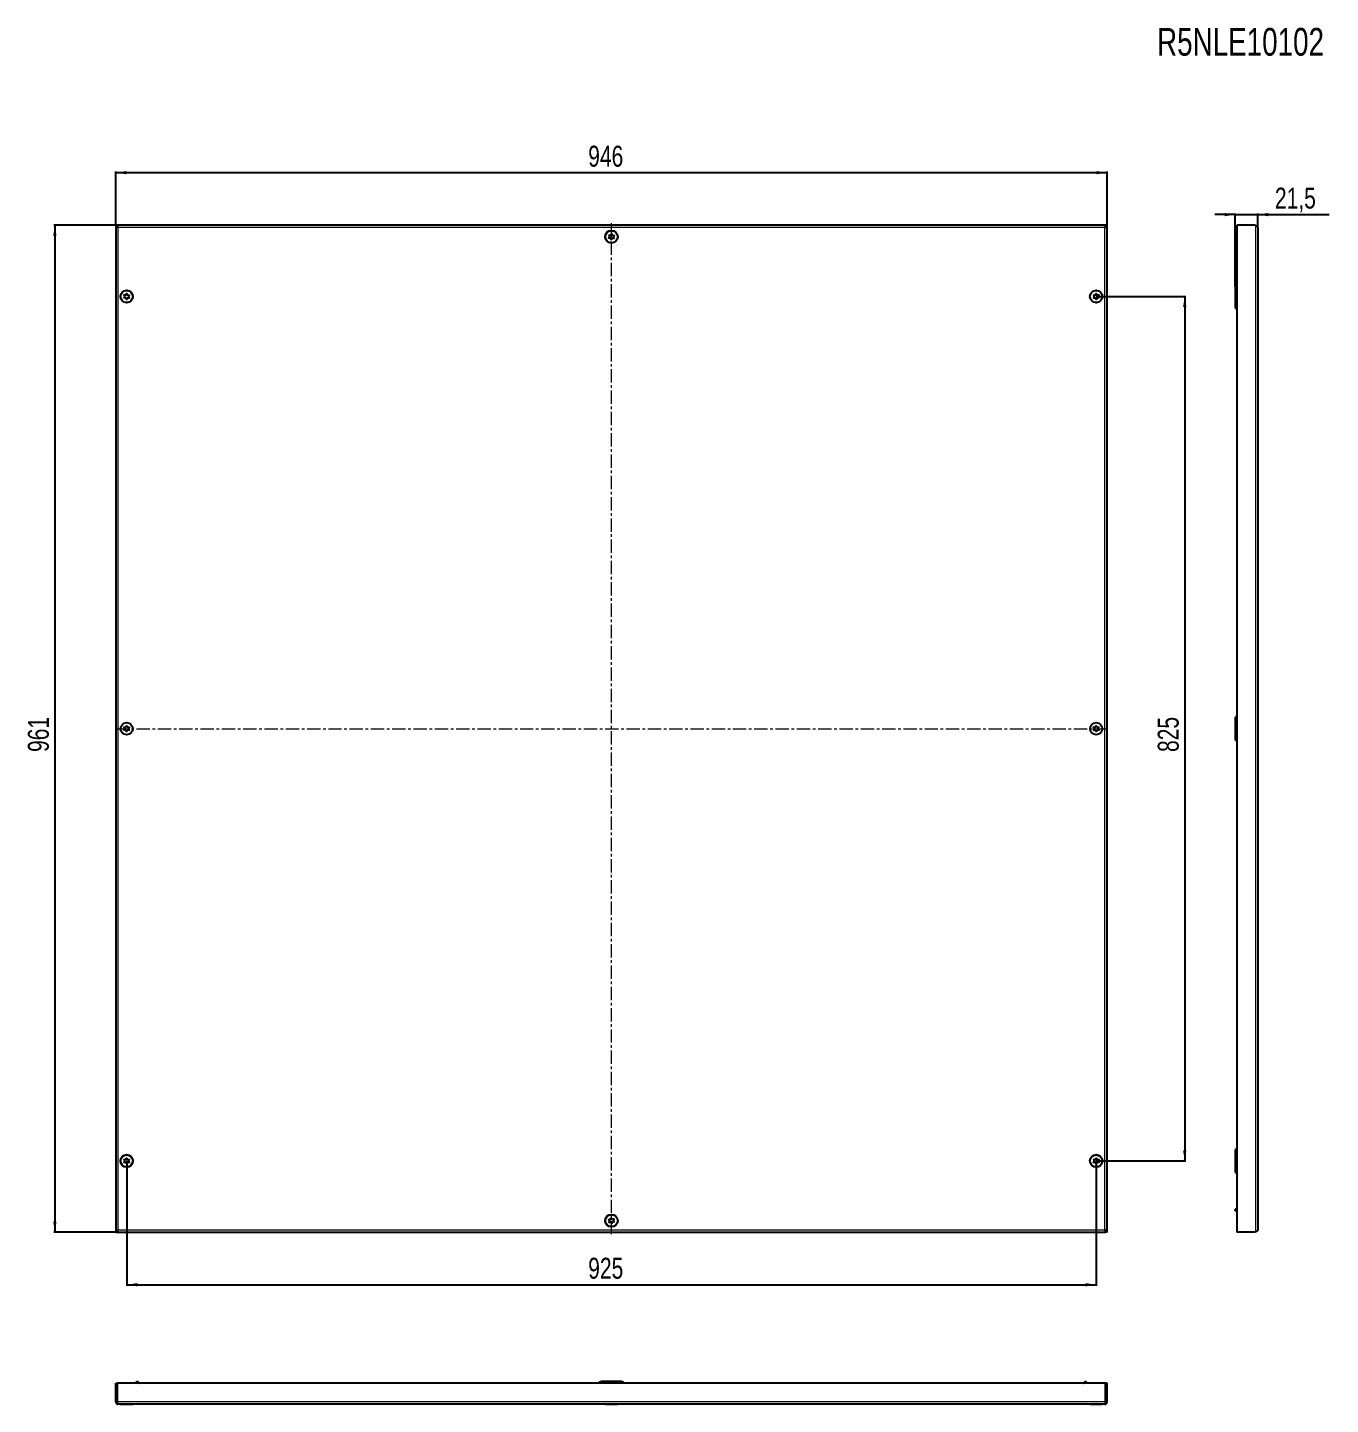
# Model space of a CAD drawing. Header units: millimetres. Extents: x -461 to 1739, y -353 to 961.
# Drawn here: x -461 to 782, y -353 to 961 of the extents above; entities that cross this region are included whole.
import ezdxf

# ---------------------------------------------------------------- set-up
doc = ezdxf.new("R2010")
doc.units = ezdxf.units.MM
doc.linetypes.add('CENTERX2', pattern=[20.32, 12.7, -2.54, 2.54, -2.54])
doc.layers.add('FORMAT', color=7, linetype='Continuous')
doc.styles.add('SLDTEXTSTYLE0', font='TXT', dxfattribs={"width": 0.75})
doc.dimstyles.new('SLDDIMSTYLE0', dxfattribs={"dimtxt": 20, "dimasz": 10, "dimexe": 0, "dimexo": 0.0625, "dimgap": 5, "dimtad": 2, "dimdec": 1, "dimrnd": 1e-09, "dimzin": 12, "dimdsep": 46, "dimtxsty": 'SLDTEXTSTYLE0', "dimsah": 1, "dimcen": 0.09, "dimadec": 0, "dimazin": 3, "dimtfac": 1, "dimtofl": 0, "dimtmove": 0, "dimatfit": 3, "dimfxl": 0, "dimfrac": 2, "dimtolj": 1, "dimtzin": 12, "dimarcsym": 0})
doc.dimstyles.new('SLDDIMSTYLE1', dxfattribs={"dimtxt": 20, "dimasz": 10, "dimexe": 0, "dimexo": 0.0625, "dimgap": 5, "dimtad": 2, "dimdec": 1, "dimrnd": 1e-09, "dimzin": 12, "dimdsep": 46, "dimtxsty": 'SLDTEXTSTYLE0', "dimsah": 1, "dimcen": 0.09, "dimadec": 0, "dimazin": 3, "dimtfac": 1, "dimtmove": 0, "dimatfit": 0, "dimfxl": 0, "dimfrac": 2, "dimtolj": 1, "dimtzin": 12, "dimarcsym": 0})

# ---------------------------------------------------------------- blocks, each defined once
blk = doc.blocks.new('_D')
at = {"layer": 'FORMAT'}
for p, q in [((-376.7, 772.6), (-376.7, 823.8)), ((-376.7, 822.8), (569.3, 822.8)), ((569.3, 772.6), (569.3, 823.8))]:
    blk.add_line(p, q, dxfattribs=at)
for points in [[(-376.7, 822.8), (-366.7, 821.2), (-366.7, 824.3)], [(569.3, 822.8), (559.3, 824.3), (559.3, 821.2)]]:
    blk.add_solid(points, dxfattribs=at)
at = {"layer": 'FORMAT', "insert": (74.1, 848.5), "char_height": 20, "attachment_point": 1, "style": 'SLDTEXTSTYLE0'}
blk.add_mtext('946', dxfattribs=at)
blk = doc.blocks.new('_D_1')
at = {"layer": 'FORMAT'}
for p, q in [((-375, 772.6), (-435.7, 772.6)), ((-434.7, 772.6), (-434.7, -188.4)), ((-375, -188.4), (-435.7, -188.4))]:
    blk.add_line(p, q, dxfattribs=at)
for points in [[(-434.7, 772.6), (-436.3, 762.6), (-433.2, 762.6)], [(-434.7, -188.4), (-433.2, -178.4), (-436.3, -178.4)]]:
    blk.add_solid(points, dxfattribs=at)
at = {"layer": 'FORMAT', "insert": (-460.5, 269.9), "char_height": 20, "attachment_point": 1, "rotation": 90, "style": 'SLDTEXTSTYLE0'}
blk.add_mtext('961', dxfattribs=at)
blk = doc.blocks.new('_D_2')
at = {"layer": 'FORMAT'}
for p, q in [((558.8, 704.6), (644.3, 704.6)), ((643.3, 704.6), (643.3, -120.4)), ((558.8, -120.4), (644.3, -120.4))]:
    blk.add_line(p, q, dxfattribs=at)
for points in [[(643.3, 704.6), (641.7, 694.6), (644.8, 694.6)], [(643.3, -120.4), (644.8, -110.4), (641.7, -110.4)]]:
    blk.add_solid(points, dxfattribs=at)
at = {"layer": 'FORMAT', "insert": (617.5, 269.9), "char_height": 20, "attachment_point": 1, "rotation": 90, "style": 'SLDTEXTSTYLE0'}
blk.add_mtext('825', dxfattribs=at)
blk = doc.blocks.new('_D_3')
at = {"layer": 'FORMAT'}
for p, q in [((-366.2, -120.4), (-366.2, -239.6)), ((558.8, -120.4), (558.8, -239.6)), ((-366.2, -238.6), (558.8, -238.6))]:
    blk.add_line(p, q, dxfattribs=at)
for points in [[(-366.2, -238.6), (-356.2, -240.1), (-356.2, -237)], [(558.8, -238.6), (548.8, -237), (548.8, -240.1)]]:
    blk.add_solid(points, dxfattribs=at)
at = {"layer": 'FORMAT', "insert": (74.1, -212.8), "char_height": 20, "attachment_point": 1, "style": 'SLDTEXTSTYLE0'}
blk.add_mtext('925', dxfattribs=at)
blk = doc.blocks.new('_D_4')
at = {"layer": 'FORMAT'}
for p, q in [((691.4, 782.8), (672.1, 782.8)), ((691.4, 714.1), (691.4, 783.8)), ((691.4, 782.8), (712.9, 782.8)), ((712.9, 770.5), (712.9, 783.8)), ((712.9, 782.8), (781, 782.8))]:
    blk.add_line(p, q, dxfattribs=at)
for points in [[(691.4, 782.8), (681.4, 784.3), (681.4, 781.2)], [(712.9, 782.8), (722.9, 781.2), (722.9, 784.3)]]:
    blk.add_solid(points, dxfattribs=at)
at = {"layer": 'FORMAT', "insert": (729.3, 808.5), "char_height": 20, "attachment_point": 1, "style": 'SLDTEXTSTYLE0'}
blk.add_mtext('21,5', dxfattribs=at)

msp = doc.modelspace()

# ---------------------------------------------------------------- linework, layer by layer
at = {"color": 7, "linetype": 'Continuous', "lineweight": 25}
for p, q in [((-376.73, 772.59), (-376.73, -188.41)), ((-376.73, 772.59), (-375.23, 772.59)), ((567.57, 772.59), (-375.03, 772.59)), ((-375.03, 771.47), (-375.03, 772.59)), ((567.57, 772.59), (567.57, 771.48)), ((569.27, 772.59), (567.77, 772.59)), ((569.27, -188.41), (569.27, 772.59)), ((692.87, 772.59), (692.87, -188.41)), ((710.77, 772.59), (692.87, 772.59)), ((712.87, 770.49), (712.87, -186.31)), ((713.12, 767.37), (712.87, 767.37)), ((713.12, 767.37), (713.12, 755.8)), ((691.37, 752.09), (692.87, 752.09)), ((691.37, 751.09), (691.37, 752.09)), ((691.37, 751.09), (692.37, 750.09)), ((692.87, 750.09), (692.37, 750.09)), ((712.87, 755.8), (713.12, 755.8)), ((691.37, 714.09), (691.37, 695.09)), ((713.12, 710.37), (712.87, 710.37)), ((713.12, 710.37), (713.12, 709.65)), ((713.12, 709.65), (713.12, 698.8)), ((712.87, 698.8), (713.12, 698.8)), ((691.37, 301.59), (691.37, 282.59)), ((713.12, 297.87), (712.87, 297.87)), ((713.12, 297.87), (713.12, 297.15)), ((713.12, 297.15), (713.12, 286.3)), ((712.87, 286.3), (713.12, 286.3)), ((691.37, -110.91), (691.37, -129.91)), ((713.12, -114.63), (712.87, -114.63)), ((713.12, -114.63), (713.12, -126.2)), ((712.87, -126.2), (713.12, -126.2)), ((692.37, -165.91), (691.37, -166.91)), ((691.37, -167.91), (691.37, -166.91)), ((692.87, -167.91), (691.37, -167.91)), ((692.37, -165.91), (692.87, -165.91)), ((713.12, -171.63), (712.87, -171.63)), ((712.87, -183.2), (713.12, -183.2)), ((713.12, -171.63), (713.12, -172.68)), ((713.12, -172.68), (713.12, -183.2)), ((-376.73, -188.41), (-375.23, -188.41)), ((-375.03, -187.3), (-375.03, -188.41)), ((-375.03, -188.41), (567.57, -188.41)), ((567.57, -188.41), (567.57, -187.3)), ((569.27, -188.41), (567.77, -188.41)), ((710.77, -188.41), (692.87, -188.41)), ((-376.73, -332.56), (-375.23, -332.56)), ((-376.73, -350.46), (-376.73, -332.56)), ((-375.23, -350.46), (-375.23, -332.56)), ((567.57, -332.56), (-375.03, -332.56)), ((-375.03, -350.46), (-375.03, -332.56)), ((-356.73, -331.06), (-355.73, -331.06)), ((-356.73, -332.56), (-356.73, -331.06)), ((-354.73, -332.06), (-355.73, -331.06)), ((-354.23, -332.06), (-354.73, -332.06)), ((-354.73, -332.06), (-354.73, -332.56)), ((105.77, -331.06), (86.77, -331.06)), ((546.77, -332.06), (547.27, -332.06)), ((548.27, -331.06), (547.27, -332.06)), ((547.27, -332.56), (547.27, -332.06)), ((548.27, -331.06), (549.27, -331.06)), ((549.27, -331.06), (549.27, -332.56)), ((567.57, -350.46), (567.57, -332.56)), ((569.27, -332.56), (567.77, -332.56)), ((567.77, -350.46), (567.77, -332.56)), ((569.27, -350.46), (569.27, -332.56)), ((-376.73, -350.46), (-375.23, -350.46)), ((567.17, -352.56), (-374.63, -352.56)), ((-372.02, -352.56), (-372.02, -352.82)), ((-369.02, -352.82), (-372.02, -352.82)), ((-360.45, -352.82), (-369.02, -352.82)), ((-360.45, -352.82), (-360.45, -352.56)), ((90.48, -352.56), (90.48, -352.81)), ((99.59, -352.81), (90.48, -352.81)), ((102.05, -352.81), (99.59, -352.81)), ((102.05, -352.81), (102.05, -352.56)), ((552.98, -352.56), (552.98, -352.82)), ((564.55, -352.82), (552.98, -352.82)), ((564.55, -352.82), (564.55, -352.56)), ((569.27, -350.46), (567.77, -350.46))]:
    msp.add_line(p, q, dxfattribs=at)
at = {"color": 8, "linetype": 'Continuous', "lineweight": 18}
for p, q in [((567.17, 770.49), (-374.63, 770.49)), ((-374.63, 770.49), (-374.63, -186.31)), ((567.17, -186.31), (567.17, 770.49)), ((710.77, 772.59), (710.77, -188.41)), ((-374.63, -186.31), (567.17, -186.31)), ((567.57, -350.46), (-375.03, -350.46))]:
    msp.add_line(p, q, dxfattribs=at)
at = {"color": 7, "linetype": 'Continuous', "lineweight": 25}
for centre, radius in [((96.27, 761.59), 6), ((96.27, 761.59), 5.79), ((96.27, 761.59), 1.85), ((-366.23, 704.59), 6), ((-366.23, 704.59), 5.79), ((558.77, 704.59), 6), ((558.77, 704.59), 5.78), ((-366.23, 704.59), 1.85), ((558.77, 704.59), 1.85), ((-366.23, 292.09), 5.79), ((558.77, 292.09), 5.78), ((-366.23, -120.41), 6), ((-366.23, -120.41), 5.79), ((558.77, -120.41), 6), ((558.77, -120.41), 5.79), ((-366.23, -120.41), 1.85), ((558.77, -120.41), 1.85), ((96.27, -177.41), 6), ((96.27, -177.41), 5.79), ((96.27, -177.41), 1.85)]:
    msp.add_circle(centre, radius, dxfattribs=at)
for centre, start, end in [((694.37, 714.09), 120, 180), ((694.37, 695.09), 180, 240), ((694.37, 301.59), 120, 180), ((694.37, 282.59), 180, 240), ((694.37, -110.91), 120, 180), ((694.37, -129.91), 180, 240), ((86.77, -334.06), 90, 150), ((105.77, -334.06), 30, 90)]:
    msp.add_arc(centre, 3, start, end, dxfattribs=at)
for points, knots in [([(-376.73, 772.59), (-376.7, 772.41), (-376.63, 772.05), (-376.13, 771.52), (-375.43, 770.99), (-374.89, 770.65), (-374.63, 770.49)], [0, 0, 0, 0, 0.25475685, 0.50964889, 0.7645419, 1, 1, 1, 1]), ([(-375.23, 772.59), (-375.22, 772.4), (-375.2, 772.04), (-375.01, 771.34), (-374.78, 770.82), (-374.63, 770.49)], [0, 0, 0, 0, 0.25987754, 0.51973907, 1, 1, 1, 1]), ([(98.56, 759.98), (98.57, 759.99), (98.58, 760.02), (98.57, 760.07), (98.53, 760.21), (98.35, 760.56), (98.11, 761.04), (98.14, 761.67), (98.4, 762.11), (98.64, 762.42), (98.78, 762.62), (98.81, 762.7), (98.82, 762.75), (98.8, 762.78), (98.78, 762.8), (98.72, 762.84), (98.45, 762.88), (97.98, 762.88), (97.29, 763.04), (96.9, 763.63), (96.73, 764.08), (96.6, 764.32), (96.55, 764.36), (96.52, 764.38), (96.49, 764.38), (96.46, 764.36), (96.42, 764.34), (96.37, 764.28), (96.23, 764.1), (96.03, 763.77), (95.71, 763.37), (95.12, 763.12), (94.59, 763.2), (94.2, 763.24), (94.05, 763.24), (94, 763.21), (93.97, 763.19), (93.96, 763.16), (93.96, 763.1), (94, 762.96), (94.18, 762.62), (94.43, 762.14), (94.4, 761.5), (94.13, 761.06), (93.89, 760.75), (93.76, 760.56), (93.72, 760.47), (93.72, 760.43), (93.73, 760.39), (93.76, 760.37), (93.82, 760.34), (94.08, 760.3), (94.56, 760.3), (95.25, 760.13), (95.64, 759.54), (95.8, 759.09), (95.93, 758.86), (95.98, 758.81), (96.01, 758.8), (96.05, 758.8), (96.08, 758.81), (96.11, 758.84), (96.17, 758.89), (96.3, 759.08), (96.51, 759.4), (96.83, 759.8), (97.41, 760.05), (97.95, 759.98), (98.34, 759.93), (98.49, 759.94), (98.54, 759.96), (98.56, 759.97), (98.56, 759.98)], [0, 0, 0, 0, 0.00200873, 0.00442003, 0.00936469, 0.02552819, 0.06770529, 0.09578618, 0.12464563, 0.1503415, 0.16051935, 0.16339425, 0.16569651, 0.16724481, 0.16887414, 0.1707699, 0.17860577, 0.21199411, 0.24999446, 0.2879948, 0.32138314, 0.32921901, 0.33111477, 0.3327441, 0.3342924, 0.33621663, 0.33853534, 0.3413178, 0.34966197, 0.37535784, 0.40421729, 0.43229818, 0.47447528, 0.49063878, 0.4966691, 0.49844005, 0.5, 0.50200873, 0.50442003, 0.50936469, 0.52552819, 0.56770529, 0.59578618, 0.62464563, 0.6503415, 0.66051935, 0.66339425, 0.66569651, 0.66724481, 0.66887414, 0.6707699, 0.67860577, 0.71199411, 0.74999446, 0.7879948, 0.82138314, 0.82921901, 0.83111477, 0.8327441, 0.8342924, 0.83621663, 0.83853534, 0.8413178, 0.84966197, 0.87535784, 0.90421729, 0.93229818, 0.97447528, 0.99063878, 0.9966691, 0.99844005, 1, 1, 1, 1]), ([(567.17, 770.49), (567.45, 770.66), (568.01, 771.02), (568.71, 771.56), (569.18, 772.08), (569.24, 772.42), (569.27, 772.59)], [0, 0, 0, 0, 0.2547527, 0.5096447, 0.7645377, 1, 1, 1, 1]), ([(567.17, 770.49), (567.25, 770.67), (567.41, 771.03), (567.68, 771.73), (567.73, 772.25), (567.77, 772.59)], [0, 0, 0, 0, 0.2598775, 0.5197391, 1, 1, 1, 1]), ([(710.77, 772.59), (711.05, 772.41), (711.61, 772.05), (712.31, 771.52), (712.78, 770.99), (712.84, 770.65), (712.87, 770.49)], [0, 0, 0, 0, 0.25475685, 0.50964889, 0.7645419, 1, 1, 1, 1]), ([(-363.78, 705.94), (-363.79, 705.95), (-363.8, 705.97), (-363.86, 705.99), (-364, 706.01), (-364.39, 706), (-364.93, 705.99), (-365.48, 706.3), (-365.76, 706.73), (-365.93, 707.09), (-366.05, 707.29), (-366.11, 707.36), (-366.15, 707.38), (-366.18, 707.39), (-366.21, 707.38), (-366.27, 707.34), (-366.43, 707.12), (-366.63, 706.69), (-367.09, 706.14), (-367.79, 706.05), (-368.27, 706.1), (-368.53, 706.09), (-368.6, 706.07), (-368.62, 706.05), (-368.64, 706.02), (-368.64, 705.98), (-368.63, 705.94), (-368.61, 705.86), (-368.5, 705.66), (-368.3, 705.34), (-368.08, 704.87), (-368.12, 704.24), (-368.42, 703.79), (-368.63, 703.46), (-368.69, 703.32), (-368.7, 703.26), (-368.69, 703.23), (-368.66, 703.21), (-368.61, 703.18), (-368.46, 703.16), (-368.08, 703.17), (-367.54, 703.18), (-366.98, 702.87), (-366.7, 702.44), (-366.53, 702.09), (-366.41, 701.88), (-366.35, 701.81), (-366.31, 701.79), (-366.28, 701.79), (-366.25, 701.8), (-366.19, 701.84), (-366.04, 702.06), (-365.83, 702.48), (-365.38, 703.03), (-364.67, 703.12), (-364.2, 703.07), (-363.93, 703.08), (-363.86, 703.11), (-363.84, 703.13), (-363.83, 703.16), (-363.82, 703.19), (-363.83, 703.23), (-363.86, 703.31), (-363.96, 703.51), (-364.17, 703.84), (-364.38, 704.3), (-364.35, 704.94), (-364.05, 705.39), (-363.83, 705.71), (-363.77, 705.85), (-363.77, 705.91), (-363.78, 705.93), (-363.78, 705.94)], [0, 0, 0, 0, 0.0020087, 0.00442, 0.0093647, 0.0255282, 0.0677053, 0.0957862, 0.1246456, 0.1503415, 0.1605194, 0.1633943, 0.1656965, 0.1672448, 0.1688741, 0.1707699, 0.1786058, 0.2119941, 0.2499945, 0.2879948, 0.3213831, 0.329219, 0.3311148, 0.3327441, 0.3342924, 0.3362166, 0.3385353, 0.3413178, 0.349662, 0.3753578, 0.4042173, 0.4322982, 0.4744753, 0.4906388, 0.4966691, 0.49844, 0.5, 0.5020087, 0.50442, 0.5093647, 0.5255282, 0.5677053, 0.5957862, 0.6246456, 0.6503415, 0.6605194, 0.6633943, 0.6656965, 0.6672448, 0.6688741, 0.6707699, 0.6786058, 0.7119941, 0.7499945, 0.7879948, 0.8213831, 0.829219, 0.8311148, 0.8327441, 0.8342924, 0.8362166, 0.8385353, 0.8413178, 0.849662, 0.8753578, 0.9042173, 0.9322982, 0.9744753, 0.9906388, 0.9966691, 0.99844, 1, 1, 1, 1]), ([(556.32, 705.94), (556.31, 705.92), (556.3, 705.9), (556.31, 705.84), (556.37, 705.71), (556.58, 705.39), (556.88, 704.94), (556.92, 704.3), (556.7, 703.84), (556.5, 703.5), (556.38, 703.29), (556.36, 703.2), (556.36, 703.16), (556.38, 703.13), (556.4, 703.11), (556.47, 703.08), (556.73, 703.07), (557.21, 703.12), (557.91, 703.03), (558.37, 702.48), (558.57, 702.06), (558.73, 701.84), (558.79, 701.8), (558.82, 701.79), (558.85, 701.79), (558.88, 701.81), (558.91, 701.84), (558.96, 701.9), (559.07, 702.1), (559.24, 702.44), (559.52, 702.87), (560.07, 703.18), (560.61, 703.17), (561.01, 703.16), (561.15, 703.18), (561.2, 703.21), (561.22, 703.24), (561.23, 703.27), (561.22, 703.33), (561.17, 703.46), (560.95, 703.79), (560.65, 704.24), (560.62, 704.87), (560.83, 705.34), (561.04, 705.67), (561.15, 705.88), (561.18, 705.97), (561.18, 706.01), (561.16, 706.05), (561.14, 706.07), (561.07, 706.09), (560.8, 706.1), (560.33, 706.05), (559.62, 706.14), (559.17, 706.69), (558.96, 707.12), (558.81, 707.34), (558.75, 707.38), (558.72, 707.39), (558.69, 707.38), (558.66, 707.37), (558.63, 707.34), (558.57, 707.27), (558.46, 707.08), (558.3, 706.73), (558.02, 706.3), (557.46, 705.99), (556.92, 706.01), (556.53, 706.01), (556.38, 705.99), (556.33, 705.96), (556.32, 705.94), (556.32, 705.94)], [0, 0, 0, 0, 0.00200873, 0.00442003, 0.00936469, 0.02552819, 0.06770529, 0.09578618, 0.12464563, 0.1503415, 0.16051935, 0.16339425, 0.16569651, 0.16724481, 0.16887414, 0.1707699, 0.17860577, 0.21199411, 0.24999446, 0.2879948, 0.32138314, 0.32921901, 0.33111477, 0.3327441, 0.3342924, 0.33621663, 0.33853534, 0.3413178, 0.34966197, 0.37535784, 0.40421729, 0.43229818, 0.47447528, 0.49063878, 0.4966691, 0.49844005, 0.5, 0.50200873, 0.50442003, 0.50936469, 0.52552819, 0.56770529, 0.59578618, 0.62464563, 0.6503415, 0.66051935, 0.66339425, 0.66569651, 0.66724481, 0.66887414, 0.6707699, 0.67860577, 0.71199411, 0.74999446, 0.7879948, 0.82138314, 0.82921901, 0.83111477, 0.8327441, 0.8342924, 0.83621663, 0.83853534, 0.8413178, 0.84966197, 0.87535784, 0.90421729, 0.93229818, 0.97447528, 0.99063878, 0.9966691, 0.99844005, 1, 1, 1, 1]), ([(-363.78, 293.44), (-363.79, 293.45), (-363.8, 293.47), (-363.86, 293.49), (-364, 293.51), (-364.39, 293.5), (-364.93, 293.49), (-365.48, 293.8), (-365.76, 294.23), (-365.93, 294.59), (-366.05, 294.79), (-366.11, 294.86), (-366.15, 294.88), (-366.18, 294.89), (-366.21, 294.88), (-366.27, 294.84), (-366.43, 294.62), (-366.63, 294.19), (-367.09, 293.64), (-367.79, 293.55), (-368.27, 293.6), (-368.53, 293.59), (-368.6, 293.57), (-368.62, 293.55), (-368.64, 293.52), (-368.64, 293.48), (-368.63, 293.44), (-368.61, 293.36), (-368.5, 293.16), (-368.3, 292.84), (-368.08, 292.37), (-368.12, 291.74), (-368.42, 291.29), (-368.63, 290.96), (-368.69, 290.82), (-368.7, 290.76), (-368.69, 290.73), (-368.66, 290.71), (-368.61, 290.68), (-368.46, 290.66), (-368.08, 290.67), (-367.54, 290.68), (-366.98, 290.37), (-366.7, 289.94), (-366.53, 289.59), (-366.41, 289.38), (-366.35, 289.31), (-366.31, 289.29), (-366.28, 289.29), (-366.25, 289.3), (-366.19, 289.34), (-366.04, 289.56), (-365.83, 289.98), (-365.38, 290.53), (-364.67, 290.62), (-364.2, 290.57), (-363.93, 290.58), (-363.86, 290.61), (-363.84, 290.63), (-363.83, 290.66), (-363.82, 290.69), (-363.83, 290.73), (-363.86, 290.81), (-363.96, 291.01), (-364.17, 291.34), (-364.38, 291.8), (-364.35, 292.44), (-364.05, 292.89), (-363.83, 293.21), (-363.77, 293.35), (-363.77, 293.41), (-363.78, 293.43), (-363.78, 293.44)], [0, 0, 0, 0, 0.0020087, 0.00442, 0.0093647, 0.0255282, 0.0677053, 0.0957862, 0.1246456, 0.1503415, 0.1605194, 0.1633943, 0.1656965, 0.1672448, 0.1688741, 0.1707699, 0.1786058, 0.2119941, 0.2499945, 0.2879948, 0.3213831, 0.329219, 0.3311148, 0.3327441, 0.3342924, 0.3362166, 0.3385353, 0.3413178, 0.349662, 0.3753578, 0.4042173, 0.4322982, 0.4744753, 0.4906388, 0.4966691, 0.49844, 0.5, 0.5020087, 0.50442, 0.5093647, 0.5255282, 0.5677053, 0.5957862, 0.6246456, 0.6503415, 0.6605194, 0.6633943, 0.6656965, 0.6672448, 0.6688741, 0.6707699, 0.6786058, 0.7119941, 0.7499945, 0.7879948, 0.8213831, 0.829219, 0.8311148, 0.8327441, 0.8342924, 0.8362166, 0.8385353, 0.8413178, 0.849662, 0.8753578, 0.9042173, 0.9322982, 0.9744753, 0.9906388, 0.9966691, 0.99844, 1, 1, 1, 1]), ([(556.32, 293.44), (556.31, 293.42), (556.3, 293.4), (556.31, 293.34), (556.37, 293.21), (556.58, 292.89), (556.88, 292.44), (556.92, 291.8), (556.7, 291.34), (556.5, 291), (556.38, 290.79), (556.36, 290.7), (556.36, 290.66), (556.38, 290.63), (556.4, 290.61), (556.47, 290.58), (556.73, 290.57), (557.21, 290.62), (557.91, 290.53), (558.37, 289.98), (558.57, 289.56), (558.73, 289.34), (558.79, 289.3), (558.82, 289.29), (558.85, 289.29), (558.88, 289.31), (558.91, 289.34), (558.96, 289.4), (559.07, 289.6), (559.24, 289.94), (559.52, 290.37), (560.07, 290.68), (560.61, 290.67), (561.01, 290.66), (561.15, 290.68), (561.2, 290.71), (561.22, 290.74), (561.23, 290.77), (561.22, 290.83), (561.17, 290.96), (560.95, 291.29), (560.65, 291.74), (560.62, 292.37), (560.83, 292.84), (561.04, 293.17), (561.15, 293.38), (561.18, 293.47), (561.18, 293.51), (561.16, 293.55), (561.14, 293.57), (561.07, 293.59), (560.8, 293.6), (560.33, 293.55), (559.62, 293.64), (559.17, 294.19), (558.96, 294.62), (558.81, 294.84), (558.75, 294.88), (558.72, 294.89), (558.69, 294.88), (558.66, 294.87), (558.63, 294.84), (558.57, 294.77), (558.46, 294.58), (558.3, 294.23), (558.02, 293.8), (557.46, 293.49), (556.92, 293.51), (556.53, 293.51), (556.38, 293.49), (556.33, 293.46), (556.32, 293.44), (556.32, 293.44)], [0, 0, 0, 0, 0.0020087, 0.00442, 0.0093647, 0.0255282, 0.0677053, 0.0957862, 0.1246456, 0.1503415, 0.1605194, 0.1633943, 0.1656965, 0.1672448, 0.1688741, 0.1707699, 0.1786058, 0.2119941, 0.2499945, 0.2879948, 0.3213831, 0.329219, 0.3311148, 0.3327441, 0.3342924, 0.3362166, 0.3385353, 0.3413178, 0.349662, 0.3753578, 0.4042173, 0.4322982, 0.4744753, 0.4906388, 0.4966691, 0.49844, 0.5, 0.5020087, 0.50442, 0.5093647, 0.5255282, 0.5677053, 0.5957862, 0.6246456, 0.6503415, 0.6605194, 0.6633943, 0.6656965, 0.6672448, 0.6688741, 0.6707699, 0.6786058, 0.7119941, 0.7499945, 0.7879948, 0.8213831, 0.829219, 0.8311148, 0.8327441, 0.8342924, 0.8362166, 0.8385353, 0.8413178, 0.849662, 0.8753578, 0.9042173, 0.9322982, 0.9744753, 0.9906388, 0.9966691, 0.99844, 1, 1, 1, 1]), ([(-363.78, -121.76), (-363.77, -121.75), (-363.77, -121.73), (-363.78, -121.67), (-363.83, -121.54), (-364.05, -121.21), (-364.35, -120.76), (-364.38, -120.13), (-364.17, -119.66), (-363.96, -119.33), (-363.85, -119.12), (-363.82, -119.03), (-363.82, -118.99), (-363.84, -118.95), (-363.86, -118.93), (-363.93, -118.91), (-364.2, -118.9), (-364.67, -118.95), (-365.38, -118.86), (-365.83, -118.31), (-366.04, -117.88), (-366.19, -117.66), (-366.25, -117.62), (-366.28, -117.61), (-366.31, -117.62), (-366.34, -117.63), (-366.37, -117.66), (-366.43, -117.73), (-366.54, -117.92), (-366.7, -118.27), (-366.98, -118.7), (-367.54, -119.01), (-368.08, -118.99), (-368.47, -118.99), (-368.62, -119.01), (-368.67, -119.04), (-368.69, -119.06), (-368.7, -119.1), (-368.69, -119.16), (-368.63, -119.29), (-368.42, -119.61), (-368.12, -120.06), (-368.08, -120.7), (-368.3, -121.16), (-368.5, -121.5), (-368.62, -121.71), (-368.64, -121.8), (-368.64, -121.84), (-368.62, -121.87), (-368.6, -121.89), (-368.53, -121.92), (-368.27, -121.93), (-367.79, -121.88), (-367.09, -121.97), (-366.63, -122.52), (-366.43, -122.94), (-366.27, -123.16), (-366.21, -123.2), (-366.18, -123.21), (-366.15, -123.21), (-366.12, -123.19), (-366.09, -123.16), (-366.04, -123.1), (-365.93, -122.9), (-365.76, -122.56), (-365.48, -122.13), (-364.93, -121.82), (-364.39, -121.83), (-363.99, -121.84), (-363.85, -121.82), (-363.8, -121.79), (-363.78, -121.77), (-363.78, -121.76)], [0, 0, 0, 0, 0.00200873, 0.00442003, 0.00936469, 0.02552819, 0.06770529, 0.09578618, 0.12464563, 0.1503415, 0.16051935, 0.16339425, 0.16569651, 0.16724481, 0.16887414, 0.1707699, 0.17860577, 0.21199411, 0.24999446, 0.2879948, 0.32138314, 0.32921901, 0.33111477, 0.3327441, 0.3342924, 0.33621663, 0.33853534, 0.3413178, 0.34966197, 0.37535784, 0.40421729, 0.43229818, 0.47447528, 0.49063878, 0.4966691, 0.49844005, 0.5, 0.50200873, 0.50442003, 0.50936469, 0.52552819, 0.56770529, 0.59578618, 0.62464563, 0.6503415, 0.66051935, 0.66339425, 0.66569651, 0.66724481, 0.66887414, 0.6707699, 0.67860577, 0.71199411, 0.74999446, 0.7879948, 0.82138314, 0.82921901, 0.83111477, 0.8327441, 0.8342924, 0.83621663, 0.83853534, 0.8413178, 0.84966197, 0.87535784, 0.90421729, 0.93229818, 0.97447528, 0.99063878, 0.9966691, 0.99844005, 1, 1, 1, 1]), ([(556.32, -121.76), (556.32, -121.77), (556.34, -121.79), (556.39, -121.82), (556.54, -121.84), (556.92, -121.83), (557.46, -121.82), (558.02, -122.13), (558.3, -122.56), (558.47, -122.91), (558.59, -123.12), (558.65, -123.19), (558.69, -123.21), (558.72, -123.21), (558.75, -123.2), (558.81, -123.16), (558.96, -122.94), (559.17, -122.52), (559.62, -121.97), (560.33, -121.88), (560.8, -121.93), (561.07, -121.92), (561.14, -121.89), (561.16, -121.87), (561.17, -121.84), (561.18, -121.81), (561.17, -121.77), (561.14, -121.69), (561.04, -121.49), (560.83, -121.16), (560.62, -120.7), (560.65, -120.06), (560.95, -119.61), (561.17, -119.29), (561.23, -119.15), (561.23, -119.09), (561.22, -119.06), (561.2, -119.03), (561.14, -119.01), (561, -118.99), (560.61, -119), (560.07, -119.01), (559.52, -118.7), (559.24, -118.27), (559.07, -117.91), (558.95, -117.71), (558.89, -117.64), (558.85, -117.62), (558.82, -117.61), (558.79, -117.62), (558.73, -117.66), (558.57, -117.88), (558.37, -118.31), (557.91, -118.86), (557.21, -118.95), (556.73, -118.9), (556.47, -118.91), (556.4, -118.93), (556.38, -118.95), (556.36, -118.98), (556.36, -119.02), (556.37, -119.06), (556.39, -119.14), (556.5, -119.34), (556.7, -119.66), (556.92, -120.13), (556.88, -120.76), (556.58, -121.21), (556.37, -121.54), (556.31, -121.68), (556.3, -121.74), (556.31, -121.75), (556.32, -121.76)], [0, 0, 0, 0, 0.0020087, 0.00442, 0.0093647, 0.0255282, 0.0677053, 0.0957862, 0.1246456, 0.1503415, 0.1605194, 0.1633943, 0.1656965, 0.1672448, 0.1688741, 0.1707699, 0.1786058, 0.2119941, 0.2499945, 0.2879948, 0.3213831, 0.329219, 0.3311148, 0.3327441, 0.3342924, 0.3362166, 0.3385353, 0.3413178, 0.349662, 0.3753578, 0.4042173, 0.4322982, 0.4744753, 0.4906388, 0.4966691, 0.49844, 0.5, 0.5020087, 0.50442, 0.5093647, 0.5255282, 0.5677053, 0.5957862, 0.6246456, 0.6503415, 0.6605194, 0.6633943, 0.6656965, 0.6672448, 0.6688741, 0.6707699, 0.6786058, 0.7119941, 0.7499945, 0.7879948, 0.8213831, 0.829219, 0.8311148, 0.8327441, 0.8342924, 0.8362166, 0.8385353, 0.8413178, 0.849662, 0.8753578, 0.9042173, 0.9322982, 0.9744753, 0.9906388, 0.9966691, 0.99844, 1, 1, 1, 1]), ([(98.56, -175.81), (98.55, -175.8), (98.53, -175.78), (98.48, -175.76), (98.33, -175.75), (97.95, -175.81), (97.41, -175.87), (96.83, -175.63), (96.51, -175.23), (96.3, -174.9), (96.16, -174.7), (96.09, -174.64), (96.05, -174.62), (96.01, -174.62), (95.98, -174.64), (95.93, -174.68), (95.8, -174.92), (95.64, -175.37), (95.25, -175.96), (94.56, -176.12), (94.08, -176.12), (93.82, -176.16), (93.76, -176.2), (93.73, -176.22), (93.72, -176.25), (93.72, -176.29), (93.74, -176.33), (93.77, -176.4), (93.9, -176.59), (94.13, -176.89), (94.4, -177.33), (94.43, -177.96), (94.18, -178.45), (94, -178.79), (93.96, -178.94), (93.96, -178.99), (93.97, -179.02), (94, -179.05), (94.06, -179.07), (94.2, -179.07), (94.59, -179.02), (95.12, -178.95), (95.71, -179.2), (96.03, -179.6), (96.24, -179.93), (96.38, -180.13), (96.45, -180.19), (96.49, -180.2), (96.52, -180.2), (96.55, -180.19), (96.6, -180.14), (96.73, -179.91), (96.9, -179.46), (97.29, -178.87), (97.98, -178.7), (98.45, -178.7), (98.72, -178.66), (98.78, -178.63), (98.8, -178.61), (98.81, -178.58), (98.81, -178.54), (98.8, -178.5), (98.77, -178.42), (98.64, -178.24), (98.4, -177.94), (98.14, -177.5), (98.11, -176.86), (98.36, -176.38), (98.54, -176.03), (98.58, -175.89), (98.58, -175.83), (98.57, -175.82), (98.56, -175.81)], [0, 0, 0, 0, 0.0020087, 0.00442, 0.0093647, 0.0255282, 0.0677053, 0.0957862, 0.1246456, 0.1503415, 0.1605194, 0.1633943, 0.1656965, 0.1672448, 0.1688741, 0.1707699, 0.1786058, 0.2119941, 0.2499945, 0.2879948, 0.3213831, 0.329219, 0.3311148, 0.3327441, 0.3342924, 0.3362166, 0.3385353, 0.3413178, 0.349662, 0.3753578, 0.4042173, 0.4322982, 0.4744753, 0.4906388, 0.4966691, 0.49844, 0.5, 0.5020087, 0.50442, 0.5093647, 0.5255282, 0.5677053, 0.5957862, 0.6246456, 0.6503415, 0.6605194, 0.6633943, 0.6656965, 0.6672448, 0.6688741, 0.6707699, 0.6786058, 0.7119941, 0.7499945, 0.7879948, 0.8213831, 0.829219, 0.8311148, 0.8327441, 0.8342924, 0.8362166, 0.8385353, 0.8413178, 0.849662, 0.8753578, 0.9042173, 0.9322982, 0.9744753, 0.9906388, 0.9966691, 0.99844, 1, 1, 1, 1]), ([(569.27, -188.41), (569.24, -188.24), (569.17, -187.88), (568.67, -187.34), (567.97, -186.82), (567.43, -186.48), (567.17, -186.31)], [0, 0, 0, 0, 0.2547568, 0.5096489, 0.7645419, 1, 1, 1, 1]), ([(567.77, -188.41), (567.76, -188.23), (567.74, -187.87), (567.55, -187.17), (567.32, -186.65), (567.17, -186.31)], [0, 0, 0, 0, 0.2598775, 0.5197391, 1, 1, 1, 1]), ([(-354.73, -332.06), (-354.71, -332.16), (-354.68, -332.32), (-354.43, -332.49), (-354.32, -332.56)], [0, 0, 0, 0, 0.5741301, 1, 1, 1, 1]), ([(-354.23, -332.06), (-354.21, -332.16), (-354.18, -332.32), (-354.03, -332.48), (-353.95, -332.55), (-353.94, -332.56)], [0, 0, 0, 0, 0.6029704, 0.9179315, 1, 1, 1, 1]), ([(546.46, -332.56), (546.53, -332.5), (546.66, -332.39), (546.75, -332.22), (546.76, -332.12), (546.77, -332.06)], [0, 0, 0, 0, 0.3603654, 0.6750686, 1, 1, 1, 1]), ([(546.86, -332.56), (546.94, -332.51), (547.18, -332.36), (547.26, -332.19), (547.27, -332.08), (547.27, -332.06)], [0, 0, 0, 0, 0.3313457, 0.9052264, 1, 1, 1, 1]), ([(-376.73, -350.46), (-376.7, -350.74), (-376.63, -351.3), (-376.13, -352.01), (-375.43, -352.48), (-374.89, -352.53), (-374.63, -352.56)], [0, 0, 0, 0, 0.25475685, 0.50964889, 0.7645419, 1, 1, 1, 1]), ([(-375.23, -350.46), (-375.22, -350.54), (-375.2, -350.7), (-375.1, -350.89), (-375, -350.92), (-374.97, -350.93)], [0, 0, 0, 0, 0.4327963, 0.8655659, 1, 1, 1, 1]), ([(567.17, -352.56), (567.45, -352.53), (568.01, -352.46), (568.71, -351.96), (569.18, -351.26), (569.24, -350.72), (569.27, -350.46)], [0, 0, 0, 0, 0.2547527, 0.5096447, 0.7645377, 1, 1, 1, 1]), ([(567.51, -350.94), (567.54, -350.92), (567.71, -350.82), (567.74, -350.62), (567.77, -350.46)], [0, 0, 0, 0, 0.2077128, 1, 1, 1, 1])]:
    msp.add_open_spline(points, degree=3, knots=knots, dxfattribs=at)
for points in [[(-374.63, 770.49), (-374.67, 770.76), (-374.73, 771.31), (-374.83, 772.01), (-374.93, 772.49), (-375, 772.55), (-375.03, 772.59)], [(567.57, 772.59), (567.53, 772.55), (567.47, 772.49), (567.37, 772.01), (567.27, 771.31), (567.2, 770.76), (567.17, 770.49)], [(-374.63, -186.31), (-374.91, -186.49), (-375.46, -186.84), (-376.15, -187.36), (-376.64, -187.89), (-376.7, -188.24), (-376.73, -188.41)], [(-374.63, -186.31), (-374.79, -186.66), (-375.12, -187.36), (-375.19, -188.06), (-375.23, -188.41)], [(-375.03, -188.41), (-375, -188.38), (-374.93, -188.32), (-374.83, -187.83), (-374.73, -187.14), (-374.67, -186.59), (-374.63, -186.31)], [(567.17, -186.31), (567.2, -186.59), (567.27, -187.14), (567.37, -187.83), (567.47, -188.32), (567.53, -188.38), (567.57, -188.41)], [(712.87, -186.31), (712.83, -186.49), (712.77, -186.84), (712.29, -187.36), (711.59, -187.89), (711.04, -188.24), (710.77, -188.41)], [(-374.63, -352.56), (-374.67, -352.53), (-374.73, -352.47), (-374.83, -351.98), (-374.93, -351.29), (-375, -350.74), (-375.03, -350.46)], [(567.57, -350.46), (567.53, -350.74), (567.47, -351.29), (567.37, -351.98), (567.27, -352.47), (567.2, -352.53), (567.17, -352.56)]]:
    msp.add_open_spline(points, degree=3, dxfattribs=at)
at = {"layer": 'FORMAT', "linetype": 'CENTERX2', "lineweight": 18}
for p, q in [((96.27, -190.41), (96.27, 774.59)), ((-377.03, 292.09), (569.57, 292.09))]:
    msp.add_line(p, q, dxfattribs=at)

# ---------------------------------------------------------------- texts
at = {"layer": 'FORMAT', "insert": (616.82, 960.89), "char_height": 26.458, "attachment_point": 1, "style": 'SLDTEXTSTYLE0'}
msp.add_mtext('R5NLE10102', dxfattribs=at)

# ---------------------------------------------------------------- dimensions: what is measured, and where the dimension line sits
at = {"layer": 'FORMAT'}
for base, p1, p2, dimstyle, picture, middle in [((569.27, 822.75), (-376.73, 772.59), (569.27, 772.59), 'SLDDIMSTYLE0', '_D', (96.27, 822.75)), ((712.87, 782.75), (691.37, 714.09), (712.87, 770.49), 'SLDDIMSTYLE1', '_D_4', (755.12, 782.75)), ((558.77, -238.58), (-366.23, -120.41), (558.77, -120.41), 'SLDDIMSTYLE0', '_D_3', (96.27, -238.58))]:
    dim = msp.add_linear_dim(base=base, p1=p1, p2=p2, dimstyle=dimstyle, dxfattribs=at)
    dim.commit()
    dim.dimension.update_dxf_attribs({"geometry": picture, "text_midpoint": middle, "dimtype": 160})
for base, p1, p2, picture, middle in [((-434.74, -188.41), (-375.03, 772.59), (-375.03, -188.41), '_D_1', (-434.74, 292.09)), ((643.27, -120.41), (558.77, 704.59), (558.77, -120.41), '_D_2', (643.27, 292.09))]:
    dim = msp.add_linear_dim(base=base, p1=p1, p2=p2, angle=90, dimstyle='SLDDIMSTYLE0', dxfattribs=at)
    dim.commit()
    dim.dimension.update_dxf_attribs({"geometry": picture, "text_midpoint": middle, "dimtype": 160})

doc.saveas('drawing.dxf')
